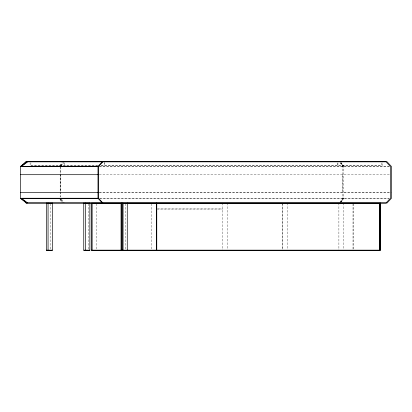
<?xml version="1.0" encoding="UTF-8"?>
<svg xmlns="http://www.w3.org/2000/svg" width="412" height="412" viewBox="0 0 412 412"><rect width="100%" height="100%" fill="white"/><g stroke="black" fill="none" stroke-linecap="round" stroke-linejoin="round"><path stroke-width="0.31" stroke-dasharray="2.06 1.54" d="M60.389 165.912L61.826 162.761M59.611 165.912L61.63 162.761M60.291 165.995L62.305 162.864M340.013 202.426L342.897 198.249M340.734 202.524L343.634 198.321L343.608 166.433L341.095 162.761M340.698 202.524L343.618 198.321L340.291 203.049M339.936 202.426L342.866 198.249L342.866 166.52L339.57 161.818M60.497 165.964L62.918 162.658M61.172 166.046L63.582 162.761M98.051 165.253L30.112 165.253L30.112 161.71M101.177 165.253L382.439 165.253L382.439 161.71M97.376 165.346L30.941 165.346L30.941 162.992M100.981 165.346L381.507 165.346L381.507 162.992M99.359 166.433L390.761 166.433M99.374 166.52L389.139 166.52M99.271 174.745L390.128 174.703M99.271 192.373L389.675 192.373M99.359 192.419L391.4 192.419M99.374 198.249L389.139 198.249M100.003 198.321L388.851 198.321M157.693 208.951L222.547 208.951M156.766 209.038L222.573 209.038M61.517 199.187L64.272 202.946M60.842 199.269L63.263 202.575M340.374 162.864L342.897 166.52M59.956 198.249L62.639 202.426M59.946 199.372L61.965 202.524M60.626 199.372L62.063 202.524M353.635 203.688L353.635 249.013M353.002 203.801L353.002 249.533M343.608 203.049L343.593 249.538M342.763 174.745L342.763 192.373M338.88 203.049L338.896 250.172M337.948 162.889L337.948 165.253M337.237 162.992L337.237 165.346M287.504 203.049L287.494 249.538M282.792 203.801L282.792 250.172M282.781 203.049L282.781 249.013M227.275 203.049L227.259 249.538M222.547 203.049L222.562 250.172M151.683 203.688L151.698 250.172M125.567 203.688L125.562 249.538M104.833 162.992L104.833 165.346M104.375 161.71L104.375 165.253M96.176 203.688L96.166 249.538M88.163 203.688L88.153 249.538M64.581 162.992L64.581 165.346M63.922 161.71L63.922 165.253M60.827 166.52L60.827 191.266M60.827 191.899L60.827 196.977M60.724 174.745L60.724 191.745M60.147 167.071L60.147 191.786M60.147 191.946L60.147 197.049M50.753 203.688L50.743 249.538M343.608 166.433L341.028 162.761L343.618 166.433"/><path stroke-width="0.62" d="M24.076 164.074L26.033 161.71L386.997 161.71L391.4 166.433L391.4 198.321L386.997 203.049L26.033 203.049L23.685 200.211M102.387 203.049L97.984 198.321L97.984 166.433L102.387 161.71M102.856 202.946L98.473 198.249L98.473 166.52L102.856 161.818M26.033 161.71L20.6 166.433L20.6 198.321L26.445 203.049M26.852 161.71L20.6 166.433L97.984 166.433M27.697 161.818L21.476 166.52L98.473 166.52M26.883 161.818L386.039 161.818L390.422 166.52L390.422 198.249L386.039 202.946L26.883 202.946M20.6 174.703L97.984 174.703M20.6 192.419L97.984 192.419M98.473 198.249L21.476 198.249L27.697 202.946M97.984 198.321L20.6 198.321L26.852 203.049M46.365 203.168L52.448 203.168M83.77 203.168L89.857 203.168M46.365 250.172L52.448 250.172M83.77 250.172L89.857 250.172M91.464 250.172L379.73 250.172L379.73 203.162L92.134 203.162L92.134 250.172M380.492 203.049L380.492 250.29L91.454 250.29L91.454 203.049M380.389 203.049L380.389 250.29M379.627 203.162L379.627 250.172M156.766 203.162L156.766 250.172M156.411 203.049L156.411 250.29M127.277 203.049L127.277 250.29M122.884 203.168L122.884 250.172M122.874 203.049L122.874 250.29M121.18 203.168L121.18 250.172M121.164 203.049L121.164 250.29M89.873 203.049L89.873 250.29L83.754 250.29L83.754 203.049M85.469 203.049L85.469 250.29M52.463 203.049L52.463 250.29L46.35 250.29L46.35 203.049M48.06 203.049L48.06 250.29"/></g></svg>
